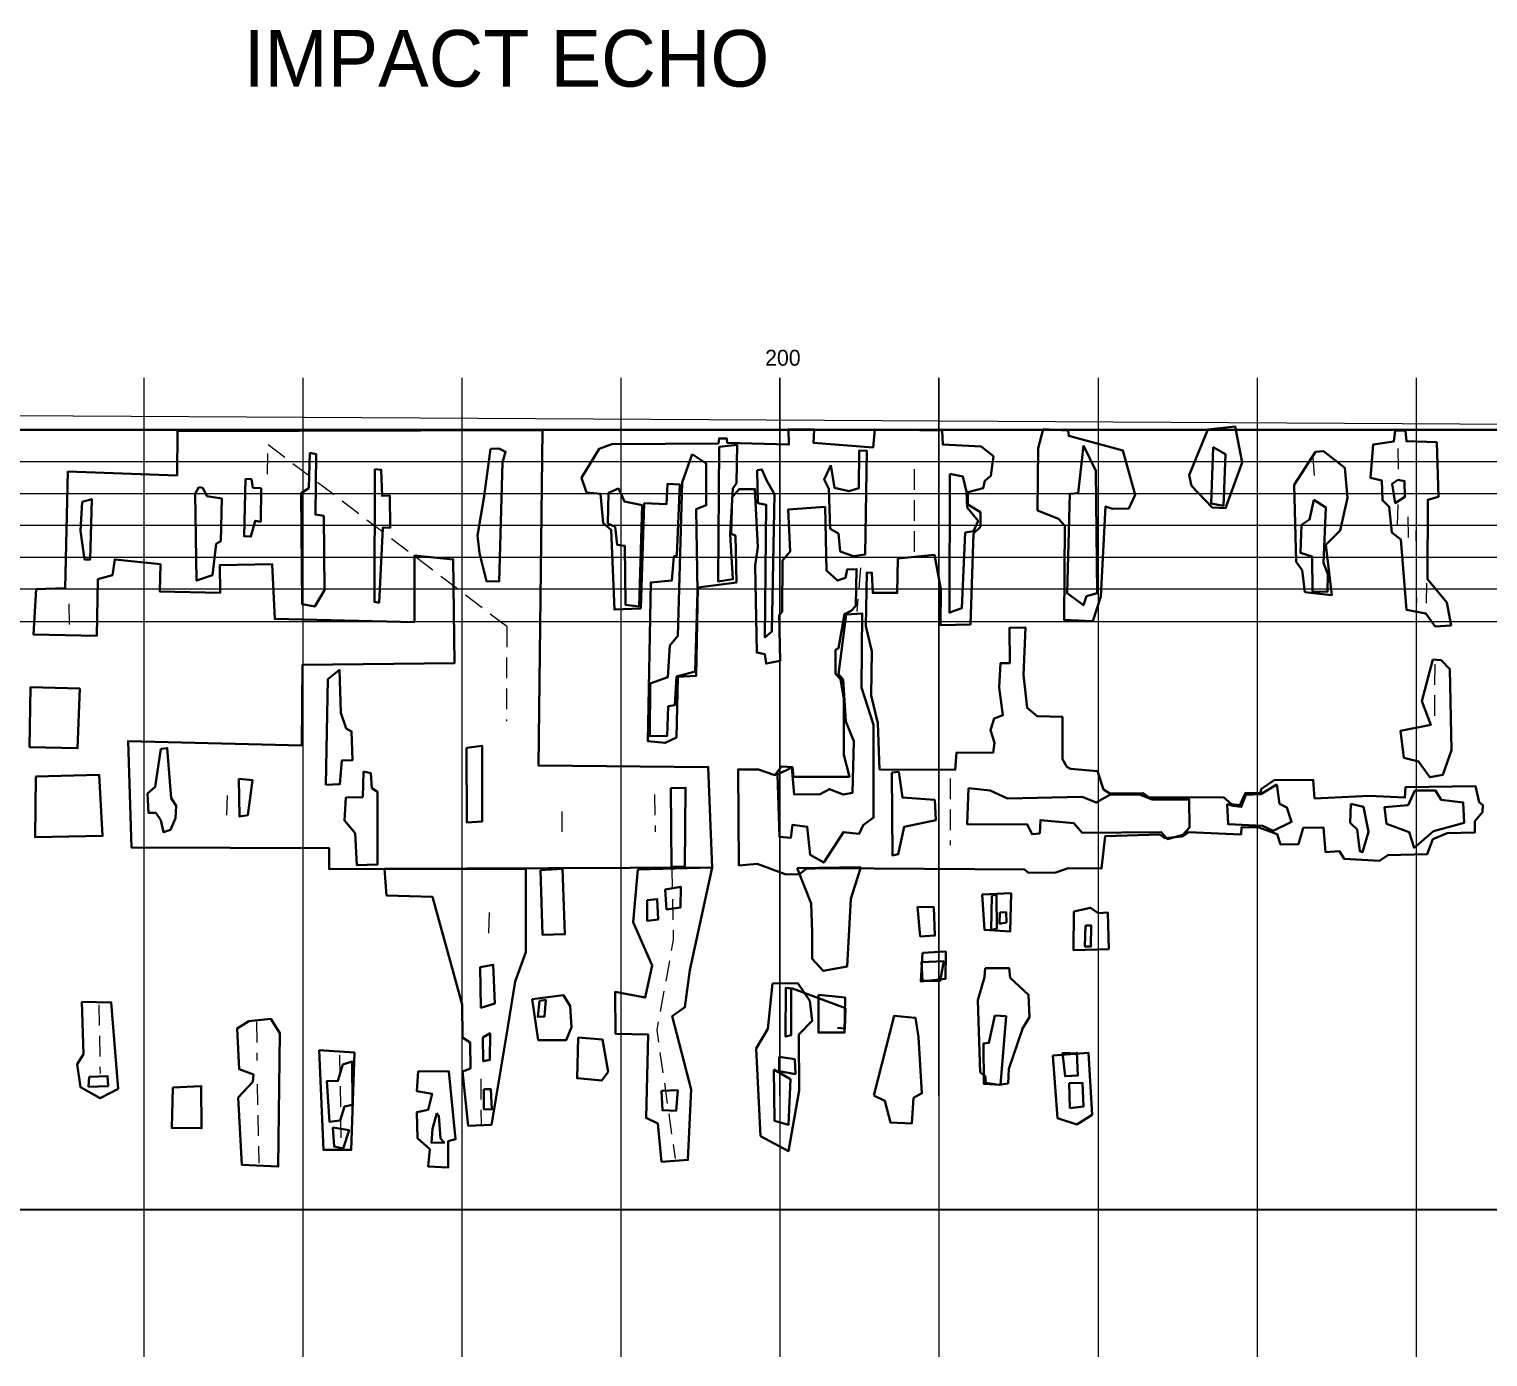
# Model space of a CAD drawing. Header units: feet. Extents: x 2768695 to 2769255, y 548988 to 549355.
# Drawn here: x 2768917.7 to 2769009.4, y 549155.5 to 549239 of the extents above; entities that cross this region are included whole.
import ezdxf

# ---------------------------------------------------------------- set-up
doc = ezdxf.new("R2010")
doc.units = ezdxf.units.FT
doc.header["$LTSCALE"] = 312
doc.header["$MEASUREMENT"] = 0
doc.linetypes.add('Dash01', pattern=[1.5, 1, -0.5])
for name, color, linetype, lineweight in [('Aggr A Line', 212, 'Continuous', 30), ('Asph A Line', 5, 'Continuous', 30), ('Conc A Line', 96, 'Continuous', 30), ('Conc Line Exst', 1, 'Dash01', 13), ('dim (wt 1)', 4, 'Continuous', 13), ('Surface Conc Line Exst', 1, 'Dash01', 0), ('Text text', 7, 'Continuous', 40)]:
    doc.layers.add(name, color=color, linetype=linetype, lineweight=lineweight)
doc.styles.add('Text 0.09', font='', dxfattribs={"height": 0.0075})
doc.styles.get('Text 0.09').set_extended_font_data('NDDOT')

msp = doc.modelspace()

# ---------------------------------------------------------------- linework, layer by layer
at = {"layer": 'Aggr A Line', "color": 212, "linetype": 'Continuous', "lineweight": 30, "flags": 128}
for points in [[(2768960.685, 549186.293), (2768960.427, 549192.606), (2768949.766, 549192.695), (2768950.007, 549213.79), (2768927.066, 549213.744), (2768927.032, 549210.951), (2768920.17, 549211.193), (2768919.986, 549203.855), (2768918.176, 549203.786), (2768918.014, 549200.94), (2768921.993, 549200.869), (2768922.057, 549204.416), (2768922.966, 549204.684), (2768923.112, 549205.663), (2768925.981, 549205.363), (2768925.944, 549203.653), (2768929.748, 549203.572), (2768929.714, 549205.311), (2768933.008, 549205.376), (2768933.168, 549201.927), (2768941.954, 549201.722), (2768941.961, 549205.91), (2768944.396, 549205.669), (2768944.469, 549199.141), (2768934.91, 549199.034), (2768934.886, 549193.966), (2768923.947, 549194.239), (2768924.174, 549187.545), (2768936.594, 549187.507), (2768936.59, 549186.189), (2768940.074, 549186.206), (2768960.685, 549186.293)], [(2768917.752, 549193.867), (2768920.774, 549193.792), (2768920.914, 549197.548), (2768917.821, 549197.638), (2768917.752, 549193.867)], [(2768918.15, 549192.003), (2768922.129, 549192.12), (2768922.349, 549188.274), (2768918.107, 549188.195), (2768918.15, 549192.003)]]:
    msp.add_lwpolyline(points, close=True, dxfattribs=at)
for points in [[(2768956.186, 549202.574), (2768956.401, 549209.205), (2768957.813, 549209.153), (2768957.875, 549210.429), (2768958.634, 549210.388), (2768958.454, 549205.931), (2768958.269, 549205.848), (2768958.147, 549204.346), (2768956.81, 549204.219), (2768956.638, 549194.231), (2768957.719, 549194.122), (2768958.432, 549194.476), (2768958.519, 549198.28), (2768959.668, 549198.341), (2768959.777, 549203.894), (2768962.199, 549204.214), (2768962.141, 549207.169), (2768961.876, 549207.276), (2768961.939, 549209.586), (2768962.378, 549210.09), (2768963.36, 549210.088), (2768963.55, 549206.431), (2768963.381, 549205.275), (2768963.474, 549199.804), (2768963.983, 549199.715), (2768964.069, 549199.112), (2768964.944, 549199.286), (2768964.886, 549202.159), (2768965.072, 549202.373), (2768965.096, 549205.593), (2768965.589, 549206.168), (2768965.447, 549208.8), (2768967.77, 549208.966), (2768967.858, 549204.964), (2768968.548, 549204.333), (2768969.05, 549204.512), (2768969.173, 549205.036), (2768969.757, 549205.061), (2768969.708, 549202.745), (2768969.408, 549202.44), (2768968.993, 549202.228), (2768968.611, 549200.083), (2768968.439, 549199.989), (2768968.427, 549198.479), (2768968.741, 549198.142), (2768968.961, 549196.911), (2768968.958, 549193.384), (2768969.309, 549191.998), (2768965.781, 549191.986), (2768965.732, 549192.593), (2768965.039, 549192.646), (2768964.618, 549192.097), (2768963.597, 549192.459), (2768962.3, 549192.461), (2768962.354, 549186.411), (2768963.504, 549186.514), (2768965.257, 549185.862), (2768966.145, 549185.844), (2768966.582, 549186.207), (2768967.711, 549186.257), (2768980.315, 549186.165), (2768980.561, 549185.96), (2768982.277, 549185.965), (2768983.06, 549186.243), (2768985.144, 549186.219), (2768985.386, 549188.263), (2768988.822, 549188.366), (2768989.138, 549188.131), (2768990.214, 549188.243), (2768990.627, 549188.518), (2768993.928, 549188.368), (2768993.951, 549188.822), (2768995.044, 549188.801), (2768996.195, 549188.39), (2768996.411, 549187.727), (2768997.54, 549187.749), (2768997.838, 549188.774), (2768999.114, 549188.805), (2768999.24, 549187.251), (2769000.119, 549187.311), (2769000.42, 549186.828), (2769002.644, 549186.706), (2769003.154, 549187.067), (2769005.629, 549187.122), (2769005.993, 549188.068), (2769006.888, 549188.441), (2769008.624, 549188.49), (2769008.638, 549189.198), (2769009.108, 549189.76), (2769009.136, 549190.202), (2769008.89, 549190.403), (2769008.677, 549191.399), (2769004.265, 549191.337), (2769004.233, 549190.688), (2769001.986, 549190.795), (2768998.552, 549190.631), (2768998.456, 549191.81), (2768996.016, 549191.773), (2768995.204, 549191.235), (2768995.132, 549190.967), (2768994.207, 549190.978), (2768993.848, 549190.209), (2768993.324, 549190.275), (2768992.82, 549190.711), (2768988.152, 549190.686), (2768987.777, 549190.966), (2768985.672, 549190.951), (2768985.273, 549191.2), (2768984.911, 549192.341), (2768983.209, 549192.493), (2768982.974, 549192.626), (2768982.697, 549193.107), (2768982.7, 549195.757), (2768981.103, 549195.816), (2768980.473, 549196.324), (2768980.24, 549198.4), (2768980.376, 549201.376), (2768979.366, 549201.356), (2768979.382, 549199.147), (2768978.798, 549199.136), (2768978.712, 549197.613), (2768978.96, 549195.864), (2768978.405, 549195.669), (2768978.184, 549194.931), (2768978.417, 549194.125), (2768978.337, 549193.508), (2768976.028, 549193.518), (2768975.948, 549192.426), (2768971.197, 549192.457), (2768971.101, 549195.363), (2768970.676, 549197.108), (2768970.714, 549199.891), (2768970.336, 549201.464), (2768970.401, 549204.847), (2768970.724, 549204.826), (2768970.774, 549203.56), (2768972.312, 549203.559), (2768972.358, 549205.717), (2768974.645, 549205.953), (2768975.052, 549203.796), (2768975.03, 549201.534), (2768976.908, 549201.567), (2768977.101, 549207.289), (2768977.543, 549207.719), (2768977.553, 549208.637), (2768976.741, 549209.112), (2768976.741, 549209.888), (2768977.722, 549210.141), (2768977.826, 549210.618), (2768978.187, 549210.916), (2768978.354, 549212.159), (2768977.583, 549212.77), (2768975.171, 549212.886), (2768975.14, 549213.772), (2768970.893, 549213.847), (2768970.797, 549212.709), (2768967.052, 549212.991), (2768967.082, 549213.832), (2768965.478, 549213.853), (2768965.5, 549212.894), (2768961.623, 549213.01), (2768961.595, 549213.282), (2768961.114, 549213.278), (2768961.073, 549212.959), (2768954.367, 549212.912)], [(2768981.479, 549213.868), (2768981.179, 549212.66), (2768981.123, 549208.752), (2768982.46, 549208.212), (2768982.856, 549207.781), (2768982.797, 549201.867), (2768984.613, 549201.779), (2768985.116, 549203.326), (2768985.399, 549208.994), (2768985.845, 549208.839), (2768986.874, 549208.871), (2768987.279, 549209.738), (2768986.498, 549212.51), (2768986.501, 549212.527), (2768983.094, 549213.439), (2768983.055, 549213.769), (2768981.479, 549213.868)], [(2768991.841, 549213.839), (2768990.664, 549210.962), (2768990.813, 549210.296), (2768992.121, 549208.941), (2768992.955, 549208.9), (2768994.003, 549211.754), (2768993.565, 549214.022), (2768991.841, 549213.839)], [(2769003.614, 549213.776), (2769003.53, 549213.083), (2769002.23, 549212.888), (2769002.075, 549210.795), (2769002.773, 549210.621), (2769002.818, 549209.393), (2769003.245, 549208.981), (2769003.4, 549207.368), (2769003.967, 549206.913), (2769004.323, 549202.503), (2769005.555, 549202.271), (2769006.124, 549201.452), (2769007.134, 549201.504), (2769006.875, 549202.96), (2769005.656, 549204.42), (2769005.67, 549209.424), (2769006.346, 549209.609), (2769006.234, 549213.04), (2769004.324, 549213.097), (2769004.268, 549213.76), (2769003.614, 549213.776)], [(2768954.367, 549212.912), (2768953.58, 549212.631), (2768952.462, 549210.79), (2768952.775, 549209.872), (2768953.657, 549209.786), (2768953.831, 549207.955), (2768954.321, 549207.53), (2768954.532, 549202.51), (2768956.186, 549202.574)], [(2768998.614, 549212.433), (2768997.259, 549210.358), (2768997.398, 549205.509), (2768997.768, 549204.982), (2768997.946, 549203.614), (2768999.639, 549203.425), (2768999.25, 549206.594), (2769000.168, 549207.481), (2769000.615, 549209.536), (2769000.444, 549211.424), (2768999.12, 549212.468), (2768998.614, 549212.433)], [(2769005.989, 549199.372), (2769005.3, 549196.752), (2769005.856, 549195.258), (2769003.954, 549194.882), (2769004.169, 549193.182), (2769005.084, 549192.953), (2769005.797, 549191.962), (2769006.619, 549192.118), (2769007.156, 549193.676), (2769007.066, 549198.758), (2769006.506, 549199.323), (2769005.989, 549199.372)], [(2768940.074, 549186.206), (2768940.2, 549184.538), (2768943.09, 549184.445), (2768944.95, 549177.671), (2768944.971, 549175.601), (2768945.467, 549175.272), (2768945.473, 549173.657), (2768944.968, 549173.459), (2768945.341, 549170.036), (2768946.791, 549170.106), (2768947.704, 549175.502), (2768948.283, 549179.125), (2768948.964, 549180.958), (2768948.967, 549186.197), (2768940.074, 549186.206)], [(2768949.882, 549186.123), (2768950, 549182.055), (2768951.422, 549182.092), (2768951.263, 549186.199), (2768949.882, 549186.123)], [(2768955.999, 549186.169), (2768955.699, 549182.846), (2768956.905, 549180.13), (2768956.468, 549178.109), (2768954.569, 549178.467), (2768954.606, 549175.832), (2768956.642, 549175.791), (2768956.523, 549170.54), (2768957.264, 549170.183), (2768957.493, 549167.78), (2768959.15, 549167.895), (2768959.349, 549172.317), (2768958.161, 549176.932), (2768958.962, 549177.504), (2768959.268, 549179.832), (2768960.685, 549186.293), (2768955.999, 549186.169)], [(2768966.027, 549186.257), (2768966.896, 549184.025), (2768966.973, 549182.229), (2768966.97, 549180.551), (2768967.663, 549179.789), (2768969.163, 549180.064), (2768969.393, 549184.323), (2768970.017, 549186.3), (2768966.027, 549186.257)], [(2768977.652, 549184.593), (2768977.8, 549182.367), (2768979.413, 549182.264), (2768979.473, 549184.67), (2768977.652, 549184.593)], [(2768973.586, 549183.815), (2768973.761, 549181.953), (2768974.681, 549182.01), (2768974.606, 549183.8), (2768973.586, 549183.815)], [(2768983.414, 549183.519), (2768983.386, 549181.096), (2768985.612, 549181.157), (2768985.549, 549183.46), (2768984.94, 549183.423), (2768984.47, 549183.76), (2768983.414, 549183.519)], [(2768973.91, 549180.925), (2768973.788, 549179.129), (2768975.354, 549179.29), (2768975.366, 549181.004), (2768973.91, 549180.925)], [(2768977.836, 549179.966), (2768977.791, 549179.383), (2768977.387, 549177.95), (2768977.532, 549173.396), (2768977.83, 549173.182), (2768977.884, 549172.749), (2768978.729, 549172.609), (2768979.277, 549172.708), (2768979.325, 549173.617), (2768980.17, 549176.077), (2768980.175, 549176.128), (2768980.631, 549176.879), (2768980.571, 549178.279), (2768979.413, 549179.359), (2768979.353, 549179.95), (2768977.836, 549179.966)], [(2768964.463, 549178.991), (2768964.173, 549176.148), (2768963.437, 549174.895), (2768963.721, 549169.394), (2768965.47, 549168.455), (2768966.143, 549172.262), (2768966.125, 549175.795), (2768966.965, 549176.635), (2768966.814, 549177.898), (2768966.055, 549179.007), (2768964.463, 549178.991)], [(2768921.053, 549177.834), (2768921.138, 549174.55), (2768920.753, 549173.929), (2768920.955, 549172.467), (2768922.201, 549171.771), (2768923.327, 549172.373), (2768922.895, 549177.807), (2768921.053, 549177.834)], [(2768949.351, 549178.013), (2768949.74, 549175.429), (2768951.502, 549175.434), (2768951.835, 549176.238), (2768951.75, 549177.575), (2768951.332, 549178.249), (2768949.351, 549178.013)], [(2768967.361, 549178.277), (2768967.352, 549175.901), (2768969, 549175.908), (2768969.047, 549178.111), (2768967.361, 549178.277)], [(2768931.544, 549176.617), (2768930.803, 549176.173), (2768930.941, 549173.604), (2768931.834, 549173.277), (2768931.796, 549172.813), (2768930.877, 549171.815), (2768931.113, 549167.586), (2768933.392, 549167.478), (2768933.497, 549175.874), (2768932.916, 549176.761), (2768931.544, 549176.617)], [(2768970.848, 549171.95), (2768971.533, 549171.608), (2768971.882, 549170.246), (2768973.239, 549170.191), (2768973.33, 549171.795), (2768973.865, 549172.086), (2768973.643, 549175.616), (2768973.454, 549176.834), (2768973.437, 549176.844), (2768972.116, 549176.96), (2768970.848, 549171.95)], [(2768952.252, 549175.602), (2768952.184, 549173.029), (2768953.73, 549172.886), (2768954.135, 549173.447), (2768953.778, 549175.472), (2768952.252, 549175.602)], [(2768935.969, 549174.792), (2768936.229, 549168.528), (2768937.978, 549168.524), (2768938.179, 549174.652), (2768935.969, 549174.792)], [(2768982.094, 549174.466), (2768982.397, 549170.517), (2768983.609, 549170.13), (2768984.564, 549170.739), (2768984.344, 549174.627), (2768982.094, 549174.466)], [(2768942.198, 549173.486), (2768942.112, 549172.229), (2768943.068, 549172.06), (2768942.818, 549171.052), (2768942.112, 549170.91), (2768942.15, 549169.264), (2768942.915, 549168.566), (2768942.827, 549167.475), (2768944.074, 549167.414), (2768944.081, 549169.073), (2768944.542, 549169.198), (2768944.12, 549173.468), (2768942.198, 549173.486)], [(2768926.77, 549172.445), (2768926.696, 549169.906), (2768928.577, 549169.893), (2768928.554, 549172.537), (2768926.77, 549172.445)]]:
    msp.add_lwpolyline(points, dxfattribs=at)
at = {"layer": 'Asph A Line', "color": 5, "linetype": 'Continuous', "lineweight": 30, "flags": 128}
for points in [[(2768946.746, 549212.613), (2768946.331, 549209.653), (2768945.923, 549207.181), (2768946.041, 549206.062), (2768946.492, 549204.295), (2768947.286, 549204.28), (2768947.493, 549211.771), (2768947.688, 549212.435), (2768947.259, 549212.638), (2768946.746, 549212.613)], [(2768961.123, 549212.756), (2768961.051, 549204.287), (2768961.976, 549204.415), (2768961.811, 549207.235), (2768961.966, 549210.133), (2768962.199, 549210.46), (2768962.251, 549212.877), (2768961.123, 549212.756)], [(2768968.145, 549211.59), (2768967.713, 549210.702), (2768968.013, 549210.104), (2768968.089, 549207.601), (2768968.613, 549207.307), (2768968.725, 549206.169), (2768969.567, 549205.875), (2768970.293, 549205.975), (2768970.394, 549212.502), (2768969.922, 549212.52), (2768969.901, 549210.159), (2768969.275, 549209.966), (2768968.364, 549210.176), (2768968.145, 549211.59)], [(2768984.015, 549212.824), (2768983.68, 549209.844), (2768983.172, 549209.791), (2768982.987, 549203.544), (2768984.015, 549202.787), (2768984.213, 549203.358), (2768984.892, 549203.545), (2768984.788, 549211.242), (2768984.015, 549212.824)], [(2768992.175, 549212.722), (2768992.048, 549209.182), (2768992.822, 549209.047), (2768992.942, 549212.293), (2768992.175, 549212.722)], [(2768935.308, 549210.141), (2768934.84, 549209.843), (2768934.887, 549202.856), (2768935.692, 549202.705), (2768936.311, 549203.73), (2768936.254, 549208.402), (2768935.728, 549208.486), (2768935.778, 549212.282), (2768935.389, 549212.376)], [(2768935.389, 549212.376), (2768935.308, 549210.141)], [(2768959.425, 549212.294), (2768958.786, 549210.511), (2768958.523, 549200.854), (2768958.004, 549200.245), (2768957.892, 549198.263), (2768956.786, 549197.869), (2768956.755, 549194.569), (2768957.839, 549194.556), (2768957.91, 549196.428), (2768958.335, 549196.509), (2768958.439, 549198.295), (2768959.603, 549198.62), (2768959.751, 549203.651), (2768959.663, 549208.828), (2768960.298, 549209.077), (2768960.299, 549211.705), (2768959.425, 549212.294)], [(2768931.334, 549210.742), (2768931.241, 549207.125), (2768931.676, 549207.102), (2768931.946, 549208.097), (2768932.291, 549208.037), (2768932.318, 549210.142), (2768931.797, 549210.172), (2768931.702, 549210.709), (2768931.334, 549210.742)], [(2768939.469, 549211.338), (2768939.442, 549202.991), (2768939.729, 549202.944), (2768939.958, 549207.661), (2768940.436, 549207.674), (2768940.411, 549209.681), (2768939.922, 549209.659), (2768939.864, 549211.306), (2768939.469, 549211.338)], [(2768963.505, 549211.278), (2768963.541, 549209.212), (2768964.079, 549209.111), (2768963.994, 549200.766), (2768964.417, 549201.125), (2768964.598, 549209.778), (2768964.09, 549210.66), (2768963.798, 549211.333), (2768963.505, 549211.278)], [(2768975.608, 549211.049), (2768975.588, 549202.328), (2768976.369, 549202.592), (2768976.586, 549207.352), (2768977.096, 549207.453), (2768977.393, 549208.092), (2768976.698, 549208.933), (2768976.666, 549209.917), (2768976.438, 549210.884), (2768975.608, 549211.049)], [(2769003.785, 549210.681), (2769003.436, 549210.416), (2769003.621, 549209.21), (2769004.236, 549209.599), (2769004.211, 549210.591), (2769003.785, 549210.681)], [(2768928.394, 549210.222), (2768928.165, 549209.794), (2768928.263, 549204.333), (2768929.251, 549204.67), (2768929.496, 549206.657), (2768929.776, 549206.823), (2768929.856, 549209.496), (2768928.911, 549209.652), (2768928.642, 549210.162), (2768928.394, 549210.222)], [(2768954.164, 549209.854), (2768954.123, 549207.93), (2768954.568, 549207.713), (2768954.709, 549206.579), (2768955.184, 549206.527), (2768955.235, 549202.804), (2768956.078, 549202.715), (2768956.269, 549209.07), (2768955.153, 549209.301), (2768954.789, 549210.125), (2768954.164, 549209.854)], [(2768921.055, 549209.294), (2768920.953, 549207.468), (2768921.213, 549205.665), (2768921.563, 549205.652), (2768921.671, 549209.452), (2768921.055, 549209.294)], [(2768998.499, 549209.423), (2768998.242, 549208.168), (2768997.737, 549207.838), (2768997.666, 549206.089), (2768998.395, 549205.847), (2768998.421, 549203.656), (2768999.37, 549203.634), (2768999.391, 549204.731), (2768999.114, 549205.452), (2768999.259, 549208.937), (2768998.499, 549209.423)], [(2768969.109, 549202.21), (2768968.62, 549198.452), (2768968.908, 549198.11), (2768969.089, 549195.483), (2768969.59, 549194.242), (2768969.498, 549190.996), (2768968.905, 549190.875), (2768968.061, 549191.22), (2768967.474, 549190.896), (2768965.835, 549190.88), (2768965.688, 549192.571), (2768964.774, 549192.137), (2768964.907, 549188.208), (2768965.621, 549188.152), (2768965.726, 549188.97), (2768966.655, 549188.855), (2768966.843, 549187.08), (2768967.694, 549186.603), (2768968.924, 549188.514), (2768969.919, 549188.403), (2768970.162, 549188.948), (2768970.828, 549189.429), (2768970.81, 549195.26), (2768970.059, 549197.61), (2768970.115, 549202.263), (2768969.109, 549202.21)], [(2768936.517, 549198.143), (2768936.394, 549191.49), (2768937.26, 549191.528), (2768937.39, 549193.011), (2768938.054, 549193.031), (2768938.006, 549194.845), (2768937.663, 549195.025), (2768937.323, 549196.01), (2768937.247, 549198.712), (2768936.517, 549198.143)], [(2768926, 549193.757), (2768925.656, 549191.359), (2768925.182, 549190.949), (2768925.225, 549189.73), (2768925.694, 549189.731), (2768926.001, 549189.273), (2768926.179, 549188.509), (2768926.623, 549188.653), (2768926.926, 549189.395), (2768926.968, 549190.178), (2768926.665, 549190.655), (2768926.416, 549193.801), (2768926, 549193.757)], [(2768945.237, 549193.824), (2768945.256, 549189.118), (2768946.224, 549189.188), (2768946.204, 549193.95), (2768945.237, 549193.824)], [(2768938.704, 549190.719), (2768937.646, 549190.688), (2768937.555, 549189.241), (2768938.23, 549188.444), (2768938.326, 549186.445), (2768939.628, 549186.475), (2768939.632, 549191.058), (2768939.287, 549191.286), (2768939.208, 549192.23), (2768938.745, 549192.323)], [(2768938.745, 549192.323), (2768938.704, 549190.719)], [(2768971.967, 549192.26), (2768972.008, 549187.051), (2768972.367, 549187.125), (2768972.744, 549188.843), (2768974.733, 549189.257), (2768974.668, 549190.54), (2768972.65, 549190.687), (2768972.409, 549192.299), (2768971.967, 549192.26)], [(2768930.922, 549191.867), (2768930.964, 549189.492), (2768931.473, 549189.578), (2768931.77, 549191.786), (2768930.922, 549191.867)], [(2768996.173, 549191.504), (2768995.165, 549190.905), (2768994.236, 549190.867), (2768993.936, 549190.099), (2768993.427, 549190.167), (2768993.06, 549190.27), (2768993.122, 549189.014), (2768995.282, 549188.918), (2768995.954, 549188.601), (2768997.106, 549189.154), (2768996.809, 549190.059), (2768996.347, 549190.287), (2768996.173, 549191.504)], [(2768976.794, 549191.277), (2768976.7, 549189.016), (2768980.482, 549189), (2768980.786, 549188.384), (2768981.271, 549188.435), (2768981.317, 549189.277), (2768983.422, 549189.071), (2768983.939, 549188.461), (2768988.908, 549188.515), (2768989.299, 549188.078), (2768990.268, 549188.334), (2768990.697, 549188.801), (2768990.671, 549190.572), (2768988.337, 549190.569), (2768987.552, 549190.89), (2768985.683, 549190.865), (2768984.809, 549190.376), (2768983.948, 549190.727), (2768979.25, 549190.62), (2768978.152, 549191.14), (2768976.794, 549191.277)], [(2769004.846, 549191.132), (2769004.434, 549190.208), (2769002.939, 549190.074), (2769003.07, 549189.041), (2769004.503, 549188.51), (2769004.803, 549187.536), (2769006.03, 549188.581), (2769007.961, 549189.102), (2769007.902, 549190.378), (2769006.513, 549190.541), (2769006.15, 549191.127), (2769004.846, 549191.132)], [(2769000.838, 549190.289), (2769000.79, 549189.105), (2769001.227, 549188.683), (2769001.393, 549187.311), (2769001.571, 549187.263), (2769001.948, 549188.537), (2769001.626, 549190.103), (2769000.838, 549190.289)], [(2768957.726, 549184.905), (2768957.804, 549183.648), (2768958.68, 549183.772), (2768958.697, 549185.078), (2768957.726, 549184.905)], [(2768956.578, 549184.234), (2768956.58, 549182.94), (2768957.289, 549183.019), (2768957.218, 549184.302), (2768956.578, 549184.234)], [(2768978.265, 549184.519), (2768978.22, 549182.377), (2768978.565, 549182.432), (2768978.554, 549184.568), (2768978.265, 549184.519)], [(2768978.762, 549183.461), (2768978.746, 549182.756), (2768979.173, 549182.83), (2768979.163, 549183.479), (2768978.762, 549183.461)], [(2768984.139, 549182.631), (2768984.103, 549181.33), (2768984.493, 549181.312), (2768984.515, 549182.651), (2768984.139, 549182.631)], [(2768973.83, 549180.343), (2768973.902, 549179.155), (2768975.011, 549179.167), (2768975.236, 549180.396), (2768973.83, 549180.343)], [(2768946.081, 549180.029), (2768946.132, 549177.463), (2768947.006, 549177.729), (2768946.91, 549180.174), (2768946.081, 549180.029)], [(2768968.564, 549176.196), (2768969.022, 549176.155), (2768969.056, 549177.45), (2768965.72, 549178.671), (2768965.297, 549178.718), (2768965.289, 549175.653), (2768965.638, 549175.739), (2768965.648, 549178.678), (2768965.297, 549178.718)], [(2768949.819, 549177.907), (2768949.706, 549176.886), (2768950.14, 549176.918), (2768950.216, 549177.962), (2768949.819, 549177.907)], [(2768978.449, 549176.982), (2768978.073, 549175.252), (2768977.725, 549175.219), (2768977.747, 549172.686), (2768978.796, 549172.62), (2768979.156, 549176.933), (2768978.449, 549176.982)], [(2768946.263, 549175.589), (2768946.281, 549174.102), (2768946.703, 549174.189), (2768946.712, 549175.866), (2768946.263, 549175.589)], [(2768937.445, 549173.907), (2768937.144, 549172.866), (2768936.447, 549172.849), (2768936.612, 549170.298), (2768937.289, 549170.374), (2768937.555, 549171.251), (2768938.059, 549171.363), (2768938.034, 549174.092), (2768937.445, 549173.907)], [(2768964.887, 549174.382), (2768964.882, 549173.472), (2768965.909, 549173.298), (2768965.872, 549174.244), (2768964.887, 549174.382)], [(2768982.703, 549174.628), (2768982.86, 549173.161), (2768983.671, 549173.202), (2768983.607, 549174.646), (2768983.617, 549174.585), (2768982.703, 549174.628)], [(2768921.497, 549173.125), (2768921.469, 549172.503), (2768922.695, 549172.545), (2768922.66, 549173.17), (2768921.497, 549173.125)], [(2768964.555, 549173.582), (2768964.601, 549170.348), (2768965.477, 549170.11), (2768965.591, 549172.966), (2768964.555, 549173.582)], [(2768946.326, 549172.352), (2768946.309, 549171.093), (2768946.813, 549171.067), (2768946.757, 549172.35), (2768946.326, 549172.352)], [(2768957.486, 549172.232), (2768957.546, 549171.017), (2768958.402, 549170.981), (2768958.508, 549172.288), (2768957.486, 549172.232)], [(2768983.121, 549172.728), (2768983.166, 549171.159), (2768984.031, 549171.258), (2768983.957, 549172.75), (2768983.121, 549172.728)], [(2768943.374, 549170.842), (2768943.097, 549169.858), (2768943.03, 549168.97), (2768943.835, 549168.984), (2768943.599, 549169.24), (2768943.496, 549170.673), (2768943.497, 549170.642), (2768943.374, 549170.842)], [(2768936.827, 549169.936), (2768936.901, 549168.737), (2768937.476, 549168.623), (2768937.85, 549169.775), (2768936.827, 549169.936)]]:
    msp.add_lwpolyline(points, dxfattribs=at)
msp.add_lwpolyline([(2768958.082, 549191.273), (2768958.999, 549191.304), (2768958.967, 549186.362), (2768958.119, 549186.33), (2768958.082, 549191.273)], close=True, dxfattribs=at)
at = {"layer": 'Conc A Line', "color": 96, "linetype": 'Continuous', "lineweight": 30, "flags": 128}
msp.add_lwpolyline([(2768765.029, 549164.767), (2768764.933, 549213.818), (2769159.344, 549213.818), (2769159.352, 549164.771), (2768765.029, 549164.767)], close=True, dxfattribs=at)
at = {"layer": 'Conc Line Exst', "color": 1, "linetype": 'Dash01', "lineweight": 13, "ltscale": 0.004167}
msp.add_line((2768947.759, 549201.444), (2768947.74, 549195.486), dxfattribs=at)
at = {"layer": 'Conc Line Exst', "color": 1, "linetype": 'Dash01', "lineweight": 13, "ltscale": 0.004167, "flags": 128}
for points in [[(2768947.759, 549201.444), (2768932.716, 549212.91), (2768932.699, 549210.402)], [(2769003.793, 549212.648), (2769003.8, 549210.688)], [(2768998.452, 549212.083), (2768998.517, 549210.95)], [(2768973.377, 549211.335), (2768973.378, 549206.07)], [(2769003.781, 549209.125), (2769003.728, 549207.475)], [(2769004.422, 549208.347), (2769004.436, 549206.602)], [(2769004.927, 549207.479), (2769004.953, 549202.945)], [(2768970.006, 549205.141), (2768969.777, 549202.394)], [(2769005.581, 549204.169), (2769005.559, 549202.907)], [(2768920.271, 549201.582), (2768920.249, 549203.351)], [(2769006.104, 549199.079), (2769006.079, 549195.248)], [(2768975.637, 549191.894), (2768975.643, 549187.691)], [(2768930.184, 549190.816), (2768930.142, 549189.572)], [(2768957.043, 549190.888), (2768957.096, 549188.525)], [(2768951.245, 549188.538), (2768951.242, 549189.819)]]:
    msp.add_lwpolyline(points, dxfattribs=at)
at = {"layer": 'dim (wt 1)', "color": 9, "linetype": 'Continuous', "lineweight": 13}
for p, q in [((2768924.957, 549155.51), (2768924.957, 549217.099)), ((2768934.957, 549155.51), (2768934.957, 549217.099)), ((2768944.957, 549155.51), (2768944.957, 549217.099)), ((2768954.957, 549155.51), (2768954.957, 549217.099)), ((2768964.933, 549171.937), (2768964.933, 549217.099)), ((2768964.957, 549155.51), (2768964.957, 549217.099)), ((2768974.933, 549171.937), (2768974.933, 549217.099)), ((2768974.957, 549155.51), (2768974.957, 549217.099)), ((2768984.957, 549155.51), (2768984.957, 549217.099)), ((2768994.957, 549155.51), (2768994.957, 549217.099)), ((2769004.957, 549155.51), (2769004.957, 549217.099)), ((2768757.52, 549213.818), (2769164.881, 549213.818)), ((2768757.52, 549211.818), (2769164.881, 549211.818)), ((2768757.52, 549209.818), (2769164.881, 549209.818)), ((2768757.52, 549207.818), (2769164.881, 549207.818)), ((2768757.52, 549205.818), (2769164.881, 549205.818)), ((2768757.52, 549203.818), (2769164.881, 549203.818)), ((2768757.52, 549201.768), (2769164.88, 549201.768))]:
    msp.add_line(p, q, dxfattribs=at)
at = {"layer": 'dim (wt 1)', "color": 4, "linetype": 'Continuous', "lineweight": 13, "flags": 128}
msp.add_lwpolyline([(2768840.035, 549212.747), (2768837.965, 549210.116), (2768833.281, 549215.202), (2769076.725, 549213.799), (2769070.588, 549213.757), (2769070.377, 549165.019), (2769076.391, 549165.091), (2769076.725, 549213.799)], dxfattribs=at)
at = {"layer": 'Surface Conc Line Exst', "color": 1, "linetype": 'Dash01', "lineweight": 0, "ltscale": 0.004167, "flags": 128}
for points in [[(2768958.148, 549186.25), (2768958.226, 549181.734), (2768957.192, 549176.067), (2768958.345, 549167.982)], [(2768946.644, 549183.462), (2768946.611, 549181.523)], [(2768922.102, 549177.645), (2768922.194, 549173.334)], [(2768932.033, 549176.578), (2768932.047, 549174.141)], [(2768937.251, 549174.493), (2768937.336, 549168.654)], [(2768946.124, 549172.993), (2768946.144, 549170.127)], [(2768932.066, 549172.657), (2768932.169, 549167.699)]]:
    msp.add_lwpolyline(points, dxfattribs=at)

# ---------------------------------------------------------------- texts
at = {"layer": 'Text text', "color": 7, "linetype": 'Continuous', "lineweight": 30, "style": 'Text 0.09'}
for s, height, p in [('IMPACT ECHO', 3.55972, (2768931.211, 549235.407)), ('200', 1, (2768964.005, 549217.852))]:
    msp.add_text(s, height=height, dxfattribs=at).set_placement(p)

doc.saveas('drawing.dxf')
